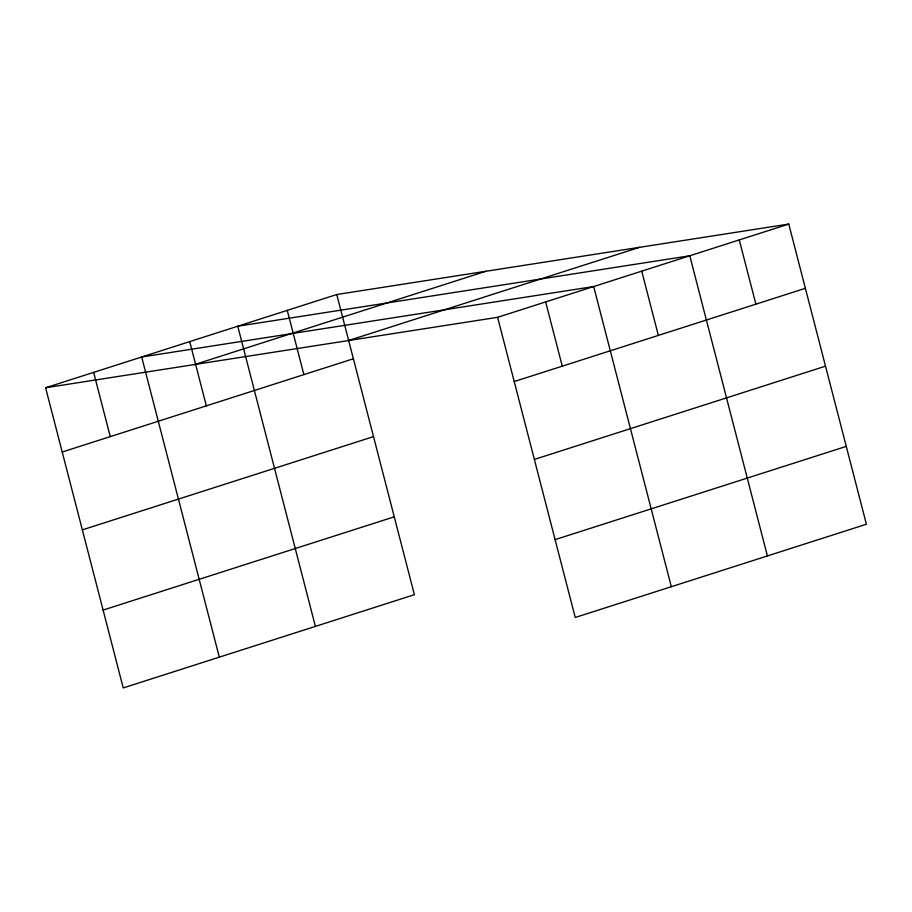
<?xml version="1.0" encoding="UTF-8"?>
<svg xmlns="http://www.w3.org/2000/svg" width="912" height="912" viewBox="0 0 912 912"><rect width="100%" height="100%" fill="white"/><g stroke="black" fill="none" stroke-linecap="round" stroke-linejoin="round"><path stroke-width="1.37" d="M45.6 387.76L336.767 294.519L788.766 224.067L866.4 524.24L575.233 617.481L497.61 317.308L45.6 387.76L123.234 687.933L414.39 594.692L336.767 294.519M194.758 364.515L485.925 271.263M348.441 340.564L639.608 247.312M62.221 452.01L353.377 358.769M497.61 317.308L788.766 224.067M514.22 381.558L805.387 288.317M82.354 529.861L373.51 436.62M534.364 459.42L825.52 366.168M103.09 610.082L394.258 516.83M555.1 539.63L846.268 446.39M739.267 239.924L755.888 304.175M767.402 555.944L689.78 255.77L237.77 326.222L315.392 626.396M641.729 271.16L658.35 335.411M671.323 586.712L593.689 286.539L141.679 356.991L219.313 657.164M545.65 301.929L562.271 366.179M287.269 310.365L303.878 374.615M189.73 341.601L206.34 405.851M93.64 372.37L110.261 436.62"/></g></svg>
